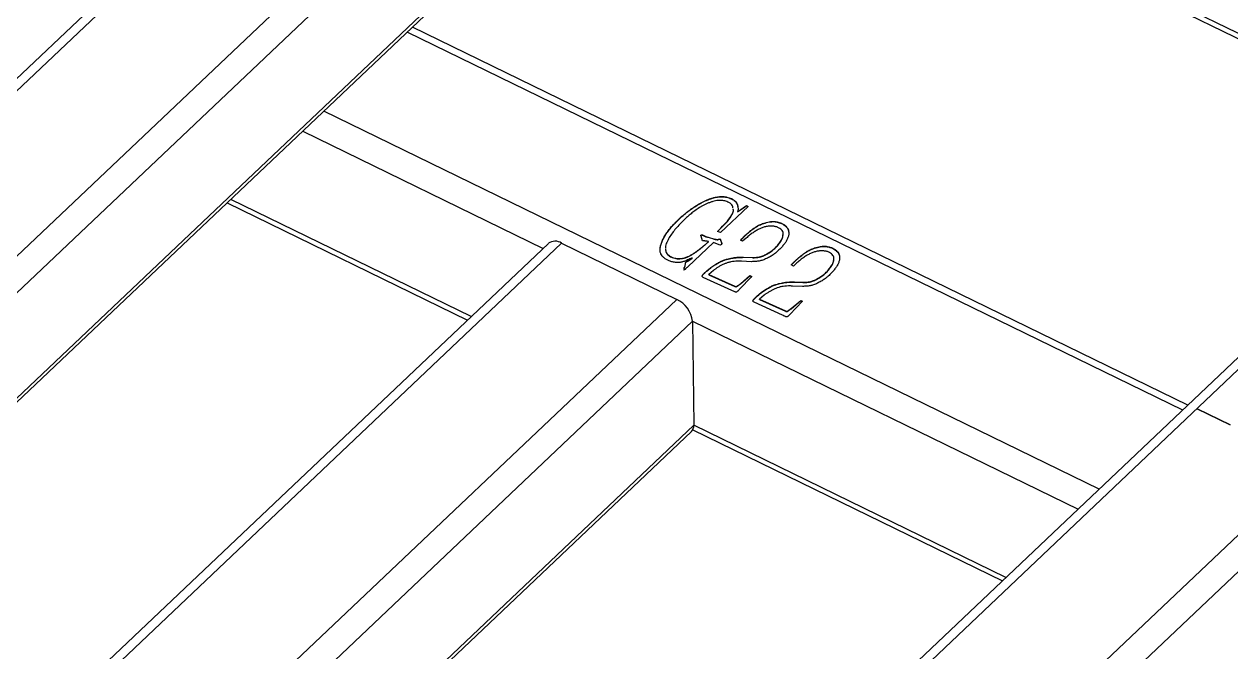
# Model space of a CAD drawing. Header units: millimetres. Extents: x 0 to 14850, y 0 to 10500.
# Drawn here: x 8664 to 10332, y 6682 to 7550 of the extents above; entities that cross this region are included whole.
import ezdxf

# ---------------------------------------------------------------- set-up
doc = ezdxf.new("R2010")
doc.units = ezdxf.units.MM
doc.header["$LTSCALE"] = 50

msp = doc.modelspace()

# ---------------------------------------------------------------- linework, layer by layer
for p, q in [((9377.2, 8161.3), (6248.2, 5194.8)), ((6266.4, 5194.9), (9395.3, 8161.4)), ((9554.6, 8083.8), (6425.6, 5117.3)), ((6452.5, 5092), (9576.4, 8053.7)), ((9578.2, 7909.9), (6553.8, 5042.6)), ((10653.7, 7385.4), (9578.2, 7909.9)), ((6557.8, 5040.7), (9574.9, 7901.1)), ((9576.7, 7903.4), (10648.7, 7380.7)), ((10272.2, 7023.7), (9200.6, 7546.2)), ((9193.4, 7539.4), (10265, 7016.9)), ((10760.6, 7486.7), (7631.6, 4520.2)), ((7649.7, 4520.4), (10778.7, 7486.8)), ((10149.6, 6907.5), (9078, 7430)), ((10937.9, 7409.2), (7809, 4442.7)), ((9048.9, 7402.4), (9381.2, 7240.3)), ((7835.8, 4417.4), (10959.7, 7379.2)), ((9281.6, 7146), (8949.3, 7308)), ((9641.4, 7308.8), (9641.4, 7309.1)), ((8944.3, 7303.2), (9276.6, 7141.2)), ((9582.8, 7292.4), (9582.8, 7292.7)), ((9664.5, 7298.2), (9626.3, 7262)), ((9649.8, 7291), (9662.1, 7299.4)), ((9649.8, 7290.7), (9662.1, 7299.1)), ((9650.5, 7293.9), (9649.8, 7291)), ((9649.8, 7290.7), (9649.8, 7291)), ((9662.1, 7299.4), (9664.5, 7298.2)), ((9662.1, 7299.1), (9662.1, 7299.4)), ((9662.1, 7299.1), (9664.3, 7298)), ((9712, 7274.1), (9712, 7274.4)), ((9601.3, 7250.9), (9599.5, 7257)), ((9601.3, 7259), (9606, 7256.7)), ((9601.3, 7258.7), (9601.3, 7259)), ((9601.3, 7258.7), (9606, 7256.4)), ((9606, 7256.7), (9610.7, 7255.4)), ((9606, 7256.4), (9606, 7256.7)), ((9606, 7256.4), (9610.7, 7255.1)), ((9626.3, 7262), (9622, 7263.8)), ((9667.1, 7263.7), (9667, 7264)), ((9388.4, 7247.2), (6890.1, 4878.6)), ((6901.9, 4872.8), (9406.5, 7247.4)), ((9406.5, 7247.4), (9565.8, 7169.7)), ((9616.4, 7248.2), (9581.3, 7214.9)), ((9604.4, 7250.5), (9601.3, 7250.9)), ((9605.4, 7245.8), (9609.8, 7249.8)), ((9605.4, 7245.5), (9609.8, 7249.5)), ((9605.4, 7245.5), (9605.4, 7245.8)), ((9609.8, 7249.5), (9609.8, 7249.8)), ((9610.7, 7255.4), (9616.5, 7253.6)), ((9610.7, 7255.1), (9610.7, 7255.4)), ((9610.7, 7255.1), (9616.5, 7253.3)), ((9624.6, 7245.3), (9616.4, 7248.2)), ((9616.5, 7253.3), (9616.5, 7253.6)), ((9623.2, 7252.7), (9625.9, 7253.5)), ((9623.3, 7252.4), (9623.2, 7252.7)), ((9623.3, 7252.4), (9625.9, 7253.2)), ((9626.1, 7244.8), (9624.6, 7245.3)), ((9625.9, 7253.5), (9627.9, 7247)), ((9625.9, 7253.2), (9625.9, 7253.5)), ((9625.9, 7253.2), (9627.9, 7246.7)), ((9627.9, 7246.7), (9627.9, 7247)), ((9656.9, 7250.1), (9653.9, 7251.5)), ((9661.7, 7254.4), (9656.9, 7250.1)), ((9709.2, 7249.4), (9709.2, 7249.7)), ((9782.2, 7239.9), (9782.2, 7240.2)), ((9557.1, 7228.8), (9557.1, 7229.1)), ((9578.9, 7221.9), (9580.9, 7222.9)), ((9580.9, 7222.9), (9587.2, 7227.2)), ((9580.9, 7222.6), (9587.2, 7226.9)), ((9580.9, 7222.6), (9580.9, 7222.9)), ((9587.2, 7226.9), (9587.2, 7227.2)), ((9658.2, 7228.2), (9669.9, 7227.8)), ((9658.2, 7227.9), (9658.2, 7228.2)), ((9658.2, 7227.9), (9669.9, 7227.5)), ((9669.9, 7227.5), (9669.9, 7227.8)), ((9737.2, 7229.5), (9737.2, 7229.8)), ((9576.3, 7214), (9577.2, 7216.3)), ((9576.3, 7213.7), (9577.2, 7216)), ((9576.3, 7213.7), (9576.3, 7214)), ((9577.2, 7216.3), (9577.8, 7219.4)), ((9577.2, 7216), (9577.8, 7219.1)), ((9577.2, 7216), (9577.2, 7216.3)), ((9577.8, 7219.1), (9577.8, 7219.4)), ((9578.9, 7221.6), (9580.9, 7222.6)), ((9578.9, 7221.6), (9578.9, 7221.9)), ((9616.5, 7209.6), (9610.2, 7204.2)), ((9612.9, 7213.5), (9612.9, 7213.8)), ((9669.3, 7221.9), (9655.4, 7222.5)), ((9727, 7215.9), (9724.1, 7217.3)), ((9731.8, 7220.2), (9727, 7215.9)), ((9779.4, 7215.2), (9779.4, 7215.5)), ((9641.9, 7182), (9602.5, 7200.2)), ((9610.2, 7204.2), (9645.9, 7188)), ((9610.2, 7203.9), (9610.2, 7204.2)), ((9610.2, 7203.9), (9645.9, 7187.7)), ((9669.7, 7201.3), (9652, 7183.2)), ((9653.9, 7191.4), (9667, 7202.7)), ((9653.9, 7191.1), (9667, 7202.3)), ((9653.9, 7191.1), (9653.9, 7191.4)), ((9667, 7202.7), (9669.7, 7201.3)), ((9667, 7202.3), (9667, 7202.7)), ((9667, 7202.3), (9669.5, 7201.1)), ((9728.4, 7194), (9740, 7193.6)), ((9728.4, 7193.7), (9728.4, 7194)), ((9728.4, 7193.7), (9740, 7193.2)), ((9740, 7193.2), (9740, 7193.6)), ((9645.9, 7187.7), (9645.9, 7188)), ((9686.7, 7175.4), (9680.4, 7170)), ((9683.1, 7179.3), (9683.1, 7179.6)), ((9739.5, 7187.7), (9725.6, 7188.2)), ((9565.8, 7169.7), (7061.2, 4795.2)), ((9712.1, 7147.8), (9672.6, 7166)), ((9680.4, 7170), (9716, 7153.8)), ((9680.4, 7169.7), (9680.4, 7170)), ((9680.4, 7169.7), (9716, 7153.5)), ((9739.8, 7167.1), (9722.2, 7149)), ((9724.1, 7157.2), (9737.1, 7168.4)), ((9724.1, 7156.9), (9737.1, 7168.1)), ((9724.1, 7156.9), (9724.1, 7157.2)), ((9737.1, 7168.4), (9739.8, 7167.1)), ((9737.1, 7168.1), (9737.1, 7168.4)), ((9737.1, 7168.1), (9739.6, 7166.9)), ((8101.5, 5730.7), (9587.6, 7139.7)), ((9587.6, 7139.7), (9589.4, 6995.9)), ((9587.6, 7139.7), (10120.5, 6879.8)), ((9716, 7153.5), (9716, 7153.8)), ((10285.2, 7018.5), (10330.8, 6996.3)), ((10330.8, 6996.3), (10285.2, 7018.5)), ((10285.2, 7018.5), (10285.2, 7018.5)), ((10285.2, 7018.5), (10285.2, 7018.5)), ((9589.4, 6995.9), (8202.8, 5681.3)), ((9587.9, 6989.4), (10015.9, 6780.7)), ((10020.9, 6785.4), (9589.4, 6995.9)), ((10330.8, 6996.3), (10330.8, 6996.3)), ((8206.8, 5679.4), (9586.1, 6987))]:
    msp.add_line(p, q)
for centre, radius, start, end in [((9397.6, 7234.5), 15.7, 55.2656, 125.6687), ((9549.4, 7134.8), 38.5, 7.2183, 64.8203), ((9577.8, 6995.1), 11.6, 315.8224, 3.7663)]:
    msp.add_arc(centre, radius, start, end)
for points, knots in [([(9638, 7303.6), (9637.1, 7304.1), (9635.3, 7304.9), (9632.4, 7305.9), (9629.3, 7306.5), (9626.2, 7306.7), (9622.8, 7306.6), (9619.3, 7306), (9615.6, 7305.1), (9611.8, 7303.8), (9607.9, 7302.3), (9604.2, 7300.6), (9600.6, 7298.7), (9596.1, 7296), (9591, 7292.5), (9585.5, 7288.2), (9580.5, 7283.9), (9577.3, 7281), (9575.8, 7279.5)], [0, 0, 0, 0, 0.04294, 0.083349, 0.123646, 0.163272, 0.204759, 0.249858, 0.29949, 0.354079, 0.41151, 0.468829, 0.525993, 0.583086, 0.69442, 0.798848, 0.899696, 1, 1, 1, 1]), ([(9582.8, 7292.7), (9584.8, 7294.1), (9589, 7297.1), (9594.6, 7300.6), (9599.4, 7303.3), (9603.1, 7305.3), (9607, 7307), (9611, 7308.6), (9614.9, 7309.9), (9618.6, 7310.9), (9622.1, 7311.5), (9625.3, 7311.8), (9628.2, 7311.9), (9630.7, 7311.8), (9632.9, 7311.6), (9635.4, 7311.2), (9638.2, 7310.3), (9640.3, 7309.5), (9641.4, 7309.1)], [0, 0, 0, 0, 0.126942, 0.261461, 0.330176, 0.398271, 0.466105, 0.533434, 0.597742, 0.655448, 0.707397, 0.75438, 0.796614, 0.833743, 0.865303, 0.893055, 0.945167, 1, 1, 1, 1]), ([(9582.8, 7292.4), (9584.9, 7293.8), (9589, 7296.8), (9594.6, 7300.3), (9599.4, 7303), (9603.1, 7305), (9607, 7306.7), (9611, 7308.3), (9614.9, 7309.6), (9618.6, 7310.6), (9622.1, 7311.2), (9625.3, 7311.5), (9628.2, 7311.6), (9630.8, 7311.5), (9632.9, 7311.3), (9635.4, 7310.9), (9638.2, 7310), (9640.3, 7309.2), (9641.4, 7308.8)], [0, 0, 0, 0, 0.126942, 0.261461, 0.330176, 0.398271, 0.466105, 0.533434, 0.597742, 0.655448, 0.707397, 0.75438, 0.796614, 0.833743, 0.865303, 0.893055, 0.945167, 1, 1, 1, 1]), ([(9641.4, 7309.1), (9642, 7308.8), (9643.3, 7308.1), (9644.9, 7307), (9646.2, 7305.9), (9647.8, 7304.2), (9649.2, 7301.9), (9650, 7299.3), (9650.3, 7297.3), (9650.5, 7296), (9650.5, 7294.9), (9650.5, 7294.2), (9650.5, 7293.9)], [0, 0, 0, 0, 0.09358, 0.182533, 0.269119, 0.35434, 0.528513, 0.71402, 0.806251, 0.883533, 0.948131, 1, 1, 1, 1]), ([(9641.4, 7308.8), (9643.2, 7307.7), (9646.8, 7305.7), (9649.6, 7301.3), (9649.9, 7298.3), (9650, 7296.8)], [0, 0, 0, 0, 0.345362, 0.690944, 1, 1, 1, 1]), ([(9555.4, 7223), (9554.1, 7223.6), (9551.4, 7224.8), (9548.2, 7227.1), (9545.6, 7229.7), (9544.1, 7232.1), (9543.2, 7234.1), (9542.9, 7235.7), (9542.7, 7237.5), (9542.7, 7239.5), (9543, 7241.6), (9543.5, 7243.9), (9544.2, 7246.3), (9545.1, 7249), (9546.2, 7251.7), (9547.7, 7254.6), (9549.4, 7257.6), (9551.9, 7261.5), (9555.3, 7266.3), (9559.8, 7271.6), (9564.7, 7276.7), (9570, 7282), (9576, 7287.4), (9580.5, 7290.9), (9582.8, 7292.7)], [0, 0, 0, 0, 0.0402972, 0.0803498, 0.1194633, 0.1576072, 0.1770073, 0.1975741, 0.2201515, 0.2442777, 0.2705181, 0.2989803, 0.3304258, 0.3642428, 0.4002755, 0.4376536, 0.4774095, 0.5186524, 0.5994935, 0.6735373, 0.746948, 0.8269432, 0.9115087, 1, 1, 1, 1]), ([(9542.8, 7239.6), (9542.8, 7240.1), (9543, 7241.4), (9543.5, 7243.6), (9544.2, 7246), (9545.1, 7248.7), (9546.3, 7251.4), (9547.7, 7254.3), (9549.4, 7257.3), (9551.9, 7261.2), (9555.3, 7266), (9559.8, 7271.3), (9564.7, 7276.4), (9570, 7281.7), (9576, 7287.1), (9580.5, 7290.6), (9582.8, 7292.4)], [0.25, 0.25, 0.25, 0.25, 0.2705181, 0.2989803, 0.3304258, 0.3642428, 0.4002755, 0.4376536, 0.4774095, 0.5186524, 0.5994935, 0.6735373, 0.746948, 0.8269432, 0.9115087, 1, 1, 1, 1]), ([(9622, 7263.8), (9625.2, 7266.9), (9631.6, 7273), (9638.7, 7281.2), (9642.8, 7288.1), (9644.6, 7292.3), (9643.9, 7294.6), (9643.8, 7295.1)], [0, 0, 0, 0, 0.319552, 0.639068, 0.798825, 0.958397, 1, 1, 1, 1]), ([(9622, 7263.5), (9625.2, 7266.6), (9631.6, 7272.7), (9638.7, 7280.9), (9642.8, 7287.8), (9644.6, 7292), (9643.9, 7294.3), (9643.8, 7294.8)], [0, 0, 0, 0, 0.319552, 0.639068, 0.798825, 0.958397, 1, 1, 1, 1]), ([(9643.5, 7296.2), (9643.4, 7297.3), (9643.1, 7300.2), (9640, 7302.3), (9638, 7303.6)], [0, 0, 0, 0, 0.346639, 1, 1, 1, 1]), ([(9575.8, 7279.5), (9571.9, 7275.6), (9564.3, 7267.9), (9556.4, 7257.4), (9552.1, 7248.6), (9549.9, 7243.6), (9550.2, 7240.9), (9550.2, 7240.5)], [0, 0, 0, 0, 0.3248902, 0.6495835, 0.8120363, 0.9742386, 1, 1, 1, 1]), ([(9667, 7264), (9667.9, 7264.7), (9669.6, 7266.1), (9672.2, 7268), (9674.7, 7269.7), (9677.2, 7271.3), (9679.9, 7272.7), (9682.9, 7273.9), (9686.3, 7275.1), (9689.9, 7276.2), (9693.6, 7277.1), (9697.2, 7277.5), (9700.4, 7277.6), (9703.4, 7277.2), (9706, 7276.5), (9708.3, 7275.8), (9710.3, 7275.2), (9711.5, 7274.7), (9712, 7274.4)], [0, 0, 0, 0, 0.077393, 0.14967, 0.216873, 0.279269, 0.341566, 0.408307, 0.480342, 0.557759, 0.633293, 0.701255, 0.762308, 0.819551, 0.873098, 0.920887, 0.962722, 1, 1, 1, 1]), ([(9667.1, 7263.7), (9667.9, 7264.4), (9669.6, 7265.8), (9672.2, 7267.7), (9674.7, 7269.4), (9677.2, 7271), (9679.9, 7272.4), (9682.9, 7273.6), (9686.3, 7274.8), (9689.9, 7275.9), (9693.6, 7276.8), (9697.2, 7277.2), (9700.5, 7277.3), (9703.4, 7276.9), (9706, 7276.2), (9708.3, 7275.5), (9710.3, 7274.9), (9711.5, 7274.4), (9712, 7274.1)], [0, 0, 0, 0, 0.077393, 0.14967, 0.216873, 0.279269, 0.341566, 0.408307, 0.480342, 0.557759, 0.633293, 0.701255, 0.762308, 0.819551, 0.873098, 0.920887, 0.962722, 1, 1, 1, 1]), ([(9712, 7274.4), (9712.7, 7274.1), (9713.9, 7273.4), (9715.6, 7272.1), (9717, 7270.7), (9718.6, 7268.7), (9720.1, 7266.1), (9720.7, 7263.2), (9720.8, 7260.9), (9720.6, 7259.1), (9720.2, 7257.1), (9719.3, 7254.4), (9717.7, 7250.9), (9715, 7246.9), (9711.8, 7243), (9708.1, 7239.1), (9704.3, 7235.4), (9701.4, 7233.2), (9700.1, 7232.1)], [0, 0, 0, 0, 0.035668, 0.070479, 0.105753, 0.141132, 0.212427, 0.283055, 0.319967, 0.358232, 0.399276, 0.442882, 0.53315, 0.623736, 0.717188, 0.814695, 0.910522, 1, 1, 1, 1]), ([(9712, 7274.1), (9714.1, 7272.7), (9718.1, 7269.9), (9720.6, 7265.2), (9720.5, 7262.5), (9720.4, 7261.8)], [0, 0, 0, 0, 0.420946, 0.843211, 1, 1, 1, 1]), ([(9599.5, 7257), (9599.3, 7257.4), (9599.1, 7257.9), (9599.1, 7258.7), (9599.7, 7258.8), (9600.1, 7259.1), (9600.7, 7259.1), (9601.1, 7259), (9601.3, 7259)], [0, 0, 0, 0, 0.347684, 0.526033, 0.647272, 0.746954, 0.855934, 1, 1, 1, 1]), ([(9599.1, 7257.9), (9599.1, 7257.9), (9599.1, 7258), (9599.2, 7258.3), (9599.7, 7258.5), (9600.1, 7258.8), (9600.7, 7258.8), (9601.1, 7258.7), (9601.3, 7258.7)], [0, 0, 0, 0, 0.005563, 0.187216, 0.38571, 0.59129, 0.796214, 1, 1, 1, 1]), ([(9653.9, 7251.5), (9654.5, 7252.2), (9655.7, 7253.5), (9657.4, 7255.3), (9659, 7256.9), (9661, 7258.8), (9663.6, 7261.2), (9665.9, 7263), (9667, 7264)], [0, 0, 0, 0, 0.15459, 0.294714, 0.422007, 0.533366, 0.754521, 1, 1, 1, 1]), ([(9653.9, 7251.2), (9654.5, 7251.9), (9655.7, 7253.2), (9657.4, 7255), (9659.1, 7256.6), (9661, 7258.5), (9663.6, 7260.9), (9665.9, 7262.7), (9667.1, 7263.7)], [0, 0, 0, 0, 0.15459, 0.294714, 0.422007, 0.533366, 0.754521, 1, 1, 1, 1]), ([(9706.6, 7268.8), (9706, 7269.1), (9704.9, 7269.6), (9703, 7270.3), (9700.9, 7270.7), (9698, 7271.1), (9694.2, 7271.1), (9689.5, 7270.5), (9684.8, 7269.2), (9680.3, 7267.4), (9675.8, 7264.9), (9671.1, 7261.9), (9666.3, 7258.4), (9663.3, 7255.8), (9661.7, 7254.4)], [0, 0, 0, 0, 0.0391098, 0.0780073, 0.1169648, 0.1577962, 0.2406082, 0.3272675, 0.4176505, 0.5124781, 0.6164178, 0.7322223, 0.8602705, 1, 1, 1, 1]), ([(9709.2, 7249.7), (9709.7, 7250.6), (9710.7, 7252.3), (9711.9, 7255), (9712.6, 7257.6), (9713.1, 7260.1), (9712.9, 7262.5), (9711.7, 7264.9), (9709.6, 7267), (9707.6, 7268.2), (9706.6, 7268.8)], [0, 0, 0, 0, 0.137616, 0.268397, 0.3955587, 0.5166367, 0.6323746, 0.7461259, 0.8670581, 1, 1, 1, 1]), ([(9709.2, 7249.4), (9710.3, 7251.2), (9712.2, 7254.6), (9712.6, 7258.2), (9712.8, 7259.9)], [0, 0, 0, 0, 0.540119, 1, 1, 1, 1]), ([(9550.3, 7239.5), (9550.3, 7238.7), (9550.4, 7236.3), (9552.2, 7232.4), (9555.4, 7230.2), (9557.1, 7229.1)], [0, 0, 0, 0, 0.215112, 0.607937, 1, 1, 1, 1]), ([(9557.1, 7229.1), (9558, 7228.6), (9559.8, 7227.7), (9562.9, 7226.8), (9566.4, 7226.2), (9570.1, 7226.2), (9574, 7226.6), (9578, 7227.7), (9582.1, 7229.2), (9586, 7231.2), (9589.6, 7233.5), (9593, 7235.9), (9596.2, 7238.4), (9599.3, 7240.7), (9602.3, 7243.2), (9604.3, 7244.9), (9605.4, 7245.8)], [0, 0, 0, 0, 0.0559284, 0.1123841, 0.1707592, 0.2308514, 0.2953738, 0.3670512, 0.4436665, 0.5233505, 0.6053367, 0.6874243, 0.7668011, 0.8413113, 0.9168929, 1, 1, 1, 1]), ([(9557.1, 7228.8), (9558, 7228.3), (9559.8, 7227.4), (9562.9, 7226.5), (9566.4, 7225.9), (9570.1, 7225.9), (9574, 7226.3), (9578, 7227.4), (9582.1, 7228.9), (9586, 7230.9), (9589.6, 7233.2), (9593, 7235.6), (9596.2, 7238.1), (9599.3, 7240.4), (9602.3, 7242.9), (9604.3, 7244.6), (9605.4, 7245.5)], [0, 0, 0, 0, 0.0559284, 0.1123841, 0.1707592, 0.2308514, 0.2953738, 0.3670512, 0.4436665, 0.5233505, 0.6053367, 0.6874243, 0.7668011, 0.8413113, 0.9168929, 1, 1, 1, 1]), ([(9609.8, 7249.8), (9609.2, 7249.9), (9608, 7250.1), (9606.5, 7250.3), (9605.3, 7250.4), (9604.7, 7250.5), (9604.4, 7250.5)], [0, 0, 0, 0, 0.362799, 0.652475, 0.863991, 1, 1, 1, 1]), ([(9616.5, 7253.6), (9616.9, 7253.4), (9617.9, 7253.1), (9619.8, 7252.8), (9621.6, 7252.5), (9622.8, 7252.6), (9623.2, 7252.7)], [0, 0, 0, 0, 0.191517, 0.498743, 0.8058, 1, 1, 1, 1]), ([(9616.5, 7253.3), (9616.9, 7253.1), (9618, 7252.8), (9619.8, 7252.5), (9621.6, 7252.2), (9622.8, 7252.3), (9623.3, 7252.4)], [0, 0, 0, 0, 0.191517, 0.498743, 0.8058, 1, 1, 1, 1]), ([(9627.9, 7247), (9627.9, 7246.7), (9627.9, 7246.2), (9627.4, 7245.5), (9626.9, 7244.9), (9626.3, 7244.9), (9626.1, 7244.8)], [0, 0, 0, 0, 0.316288, 0.601624, 0.845531, 1, 1, 1, 1]), ([(9669.9, 7227.8), (9670.8, 7227.7), (9672.6, 7227.7), (9675.3, 7227.8), (9677.7, 7228), (9680, 7228.4), (9682.4, 7229), (9684.8, 7230), (9687.6, 7231.2), (9691.5, 7233.3), (9696.3, 7236.2), (9701.3, 7240.3), (9705.7, 7244.8), (9708, 7248), (9709.2, 7249.7)], [0, 0, 0, 0, 0.052975, 0.101659, 0.147624, 0.189489, 0.234001, 0.286207, 0.346676, 0.416741, 0.562691, 0.705058, 0.849091, 1, 1, 1, 1]), ([(9669.9, 7227.5), (9670.8, 7227.4), (9672.6, 7227.4), (9675.3, 7227.5), (9677.7, 7227.7), (9680, 7228.1), (9682.4, 7228.7), (9684.8, 7229.7), (9687.6, 7230.9), (9691.5, 7233), (9696.3, 7235.9), (9701.3, 7240), (9705.7, 7244.5), (9708, 7247.7), (9709.2, 7249.4)], [0, 0, 0, 0, 0.052975, 0.101659, 0.147624, 0.189489, 0.234001, 0.286207, 0.346676, 0.416741, 0.562691, 0.705058, 0.849091, 1, 1, 1, 1]), ([(9737.2, 7229.8), (9738.1, 7230.5), (9739.8, 7231.9), (9742.4, 7233.8), (9744.9, 7235.5), (9747.4, 7237.1), (9750, 7238.5), (9753.1, 7239.7), (9756.4, 7240.9), (9760.1, 7242), (9763.8, 7242.9), (9767.3, 7243.3), (9770.6, 7243.4), (9773.6, 7243), (9776.2, 7242.3), (9778.5, 7241.6), (9780.5, 7241), (9781.6, 7240.5), (9782.2, 7240.2)], [0, 0, 0, 0, 0.0773933, 0.1496697, 0.2168726, 0.2792689, 0.341566, 0.4083072, 0.4803424, 0.5577594, 0.6332927, 0.7012546, 0.7623078, 0.8195509, 0.8730981, 0.9208868, 0.9627216, 1, 1, 1, 1]), ([(9737.2, 7229.5), (9738.1, 7230.2), (9739.8, 7231.6), (9742.4, 7233.5), (9744.9, 7235.2), (9747.4, 7236.7), (9750, 7238.2), (9753.1, 7239.4), (9756.5, 7240.6), (9760.1, 7241.7), (9763.8, 7242.6), (9767.3, 7243), (9770.6, 7243.1), (9773.6, 7242.7), (9776.2, 7242), (9778.5, 7241.3), (9780.5, 7240.7), (9781.6, 7240.2), (9782.2, 7239.9)], [0, 0, 0, 0, 0.0773933, 0.1496697, 0.2168726, 0.2792689, 0.341566, 0.4083072, 0.4803424, 0.5577594, 0.6332927, 0.7012546, 0.7623078, 0.8195509, 0.8730981, 0.9208868, 0.9627216, 1, 1, 1, 1]), ([(9782.2, 7240.2), (9782.8, 7239.9), (9784.1, 7239.2), (9785.7, 7237.9), (9787.2, 7236.5), (9788.7, 7234.5), (9790.2, 7231.9), (9790.9, 7229), (9791, 7226.7), (9790.8, 7224.9), (9790.3, 7222.9), (9789.4, 7220.2), (9787.8, 7216.7), (9785.1, 7212.7), (9781.9, 7208.8), (9778.3, 7204.9), (9774.4, 7201.2), (9771.6, 7198.9), (9770.2, 7197.9)], [0, 0, 0, 0, 0.035668, 0.070479, 0.105753, 0.141132, 0.212427, 0.283055, 0.319967, 0.358232, 0.399276, 0.442882, 0.53315, 0.623736, 0.717188, 0.814695, 0.910522, 1, 1, 1, 1]), ([(9782.2, 7239.9), (9784.2, 7238.5), (9788.2, 7235.7), (9790.6, 7231.6), (9790.6, 7229.5), (9790.6, 7229.3)], [0, 0, 0, 0, 0.480901, 0.963309, 1, 1, 1, 1]), ([(9550.3, 7239.2), (9550.3, 7238.4), (9550.4, 7236), (9552.2, 7232.1), (9555.4, 7229.9), (9557.1, 7228.8)], [0, 0, 0, 0, 0.215112, 0.607937, 1, 1, 1, 1]), ([(9587.2, 7227.2), (9586.5, 7226.9), (9585, 7226.2), (9582.3, 7224.9), (9579, 7223.4), (9575.7, 7222.2), (9572.8, 7221.3), (9570.4, 7220.9), (9567.8, 7220.7), (9565.2, 7220.7), (9562.6, 7221), (9560, 7221.5), (9557.6, 7222.1), (9556.1, 7222.7), (9555.4, 7223)], [0, 0, 0, 0, 0.066569, 0.160877, 0.276929, 0.408906, 0.478612, 0.549607, 0.62194, 0.698408, 0.775595, 0.849575, 0.925117, 1, 1, 1, 1]), ([(9612.9, 7213.8), (9613.9, 7214.5), (9615.7, 7215.8), (9618.4, 7217.6), (9621, 7219.2), (9623.6, 7220.6), (9626, 7221.9), (9628.3, 7223), (9630.5, 7223.9), (9633.3, 7224.8), (9636.6, 7225.7), (9640.2, 7226.5), (9643.5, 7227.2), (9647.4, 7227.8), (9652.3, 7228.1), (9656.2, 7228.1), (9658.2, 7228.2)], [0, 0, 0, 0, 0.078821, 0.151838, 0.220382, 0.283869, 0.343076, 0.396831, 0.44662, 0.492369, 0.575322, 0.649668, 0.715032, 0.772692, 0.883273, 1, 1, 1, 1]), ([(9612.9, 7213.5), (9613.9, 7214.2), (9615.7, 7215.5), (9618.4, 7217.3), (9621, 7218.9), (9623.6, 7220.3), (9626, 7221.6), (9628.3, 7222.7), (9630.5, 7223.6), (9633.3, 7224.5), (9636.6, 7225.4), (9640.2, 7226.2), (9643.5, 7226.9), (9647.4, 7227.4), (9652.3, 7227.8), (9656.2, 7227.8), (9658.2, 7227.9)], [0, 0, 0, 0, 0.078821, 0.151838, 0.220382, 0.283869, 0.343076, 0.396831, 0.44662, 0.492369, 0.575322, 0.649668, 0.715032, 0.772692, 0.883273, 1, 1, 1, 1]), ([(9700.1, 7232.1), (9698.5, 7231), (9695.3, 7228.9), (9690.9, 7226.7), (9687.4, 7225.1), (9684.7, 7224.1), (9682.3, 7223.3), (9679, 7222.6), (9674.7, 7222), (9671.2, 7222), (9669.3, 7221.9)], [0, 0, 0, 0, 0.186385, 0.374581, 0.466217, 0.549774, 0.627613, 0.698084, 0.841743, 1, 1, 1, 1]), ([(9724.1, 7217.3), (9724.7, 7218), (9725.9, 7219.3), (9727.6, 7221.1), (9729.2, 7222.7), (9731.2, 7224.6), (9733.8, 7227), (9736, 7228.8), (9737.2, 7229.8)], [0, 0, 0, 0, 0.1545901, 0.2947138, 0.4220073, 0.5333657, 0.7545206, 1, 1, 1, 1]), ([(9724.1, 7217), (9724.7, 7217.7), (9725.9, 7219), (9727.6, 7220.8), (9729.2, 7222.4), (9731.2, 7224.3), (9733.8, 7226.7), (9736, 7228.5), (9737.2, 7229.5)], [0, 0, 0, 0, 0.1545901, 0.2947138, 0.4220073, 0.5333657, 0.7545206, 1, 1, 1, 1]), ([(9776.8, 7234.6), (9776.2, 7234.8), (9775, 7235.4), (9773.1, 7236.1), (9771.1, 7236.5), (9768.2, 7236.9), (9764.3, 7236.9), (9759.6, 7236.3), (9755, 7235), (9750.4, 7233.1), (9745.9, 7230.7), (9741.2, 7227.7), (9736.5, 7224.2), (9733.4, 7221.6), (9731.8, 7220.2)], [0, 0, 0, 0, 0.03911, 0.078007, 0.116965, 0.157796, 0.240608, 0.327268, 0.41765, 0.512478, 0.616418, 0.732222, 0.860271, 1, 1, 1, 1]), ([(9779.4, 7215.5), (9779.9, 7216.4), (9780.9, 7218.1), (9782.1, 7220.8), (9782.8, 7223.4), (9783.2, 7225.9), (9783, 7228.3), (9781.8, 7230.6), (9779.7, 7232.8), (9777.8, 7234), (9776.8, 7234.6)], [0, 0, 0, 0, 0.137616, 0.268397, 0.3955587, 0.5166367, 0.6323746, 0.7461259, 0.8670581, 1, 1, 1, 1]), ([(9779.4, 7215.2), (9780.4, 7217), (9782.4, 7220.4), (9782.8, 7224), (9783, 7225.7)], [0, 0, 0, 0, 0.540119, 1, 1, 1, 1]), ([(9581.3, 7214.9), (9580.9, 7214.5), (9580.1, 7213.8), (9579, 7212.8), (9578.1, 7211.9), (9577.4, 7211.3), (9576.8, 7210.8), (9576.3, 7210.5), (9576.1, 7210.3), (9575.6, 7210.4), (9576, 7211.2), (9575.8, 7212.1), (9576, 7213.2), (9576.2, 7213.8), (9576.3, 7214)], [0, 0, 0, 0, 0.146407, 0.275169, 0.381218, 0.46708, 0.532905, 0.57648, 0.602834, 0.610817, 0.677075, 0.800996, 0.923103, 1, 1, 1, 1]), ([(9575.8, 7210.7), (9575.8, 7211), (9575.9, 7212), (9576.1, 7213), (9576.3, 7213.7)], [0, 0, 0, 0, 0.213532, 1, 1, 1, 1]), ([(9577.8, 7219.4), (9577.9, 7219.9), (9578.1, 7220.8), (9578.7, 7221.5), (9578.9, 7221.9)], [0, 0, 0, 0, 0.563116, 1, 1, 1, 1]), ([(9577.8, 7219.1), (9577.9, 7219.6), (9578.1, 7220.5), (9578.7, 7221.2), (9578.9, 7221.6)], [0, 0, 0, 0, 0.563116, 1, 1, 1, 1]), ([(9602.5, 7200.2), (9602, 7200.5), (9601.1, 7200.9), (9600.8, 7202), (9601.2, 7203), (9602, 7204), (9603.1, 7205.3), (9605.3, 7207.4), (9608.5, 7210.3), (9611.4, 7212.6), (9612.9, 7213.8)], [0, 0, 0, 0, 0.069572, 0.138129, 0.184213, 0.251324, 0.341193, 0.454293, 0.714292, 1, 1, 1, 1]), ([(9601.1, 7202.1), (9601.1, 7202.3), (9601.3, 7202.8), (9602.7, 7204.5), (9606.3, 7208.2), (9610.3, 7211.4), (9612.9, 7213.5)], [0, 0, 0, 0, 0.038811, 0.112792, 0.408484, 1, 1, 1, 1]), ([(9655.4, 7222.5), (9653.6, 7222.5), (9650.2, 7222.5), (9645.2, 7222.3), (9640.7, 7221.7), (9636.6, 7220.6), (9632.8, 7219.2), (9629.2, 7217.8), (9625.8, 7215.9), (9622.8, 7214.2), (9620.5, 7212.7), (9619, 7211.6), (9617.6, 7210.6), (9616.9, 7209.9), (9616.5, 7209.6)], [0, 0, 0, 0, 0.121119, 0.229157, 0.329517, 0.427744, 0.521998, 0.61074, 0.704466, 0.81362, 0.869251, 0.918889, 0.961936, 1, 1, 1, 1]), ([(9740, 7193.6), (9741, 7193.5), (9742.8, 7193.5), (9745.4, 7193.6), (9747.9, 7193.8), (9750.2, 7194.2), (9752.5, 7194.8), (9755, 7195.8), (9757.7, 7197), (9761.6, 7199.1), (9766.5, 7202), (9771.5, 7206.1), (9775.8, 7210.6), (9778.2, 7213.8), (9779.4, 7215.5)], [0, 0, 0, 0, 0.052975, 0.101659, 0.147624, 0.189489, 0.234001, 0.286207, 0.346676, 0.416741, 0.562691, 0.705058, 0.849091, 1, 1, 1, 1]), ([(9740, 7193.2), (9741, 7193.2), (9742.8, 7193.2), (9745.4, 7193.3), (9747.9, 7193.5), (9750.2, 7193.9), (9752.5, 7194.5), (9755, 7195.5), (9757.7, 7196.7), (9761.6, 7198.8), (9766.5, 7201.7), (9771.5, 7205.8), (9775.9, 7210.3), (9778.2, 7213.5), (9779.4, 7215.2)], [0, 0, 0, 0, 0.052975, 0.101659, 0.147624, 0.189489, 0.234001, 0.286207, 0.346676, 0.416741, 0.562691, 0.705058, 0.849091, 1, 1, 1, 1]), ([(9645.9, 7188), (9646.3, 7187.8), (9647.2, 7187.4), (9648.5, 7187.6), (9649.4, 7188.3), (9650.6, 7189), (9652.1, 7190.1), (9653.3, 7190.9), (9653.9, 7191.4)], [0, 0, 0, 0, 0.153374, 0.272425, 0.364769, 0.515435, 0.726903, 1, 1, 1, 1]), ([(9645.9, 7187.7), (9646.3, 7187.5), (9647.2, 7187.1), (9648.5, 7187.3), (9649.4, 7187.9), (9650.6, 7188.7), (9652.1, 7189.8), (9653.3, 7190.6), (9653.9, 7191.1)], [0, 0, 0, 0, 0.153374, 0.272425, 0.364769, 0.515435, 0.726903, 1, 1, 1, 1]), ([(9683.1, 7179.6), (9684, 7180.3), (9685.8, 7181.6), (9688.6, 7183.4), (9691.2, 7185), (9693.7, 7186.4), (9696.1, 7187.7), (9698.5, 7188.8), (9700.7, 7189.7), (9703.5, 7190.6), (9706.7, 7191.5), (9710.3, 7192.3), (9713.6, 7193), (9717.5, 7193.5), (9722.4, 7193.9), (9726.3, 7193.9), (9728.4, 7194)], [0, 0, 0, 0, 0.078821, 0.151838, 0.220382, 0.283869, 0.343076, 0.396831, 0.44662, 0.492369, 0.575322, 0.649668, 0.715032, 0.772692, 0.883273, 1, 1, 1, 1]), ([(9683.1, 7179.3), (9684, 7180), (9685.8, 7181.3), (9688.6, 7183.1), (9691.2, 7184.7), (9693.7, 7186.1), (9696.1, 7187.4), (9698.5, 7188.5), (9700.7, 7189.4), (9703.5, 7190.3), (9706.7, 7191.2), (9710.3, 7192), (9713.6, 7192.7), (9717.6, 7193.2), (9722.4, 7193.6), (9726.4, 7193.6), (9728.4, 7193.7)], [0, 0, 0, 0, 0.078821, 0.151838, 0.220382, 0.283869, 0.343076, 0.396831, 0.44662, 0.492369, 0.575322, 0.649668, 0.715032, 0.772692, 0.883273, 1, 1, 1, 1]), ([(9770.2, 7197.9), (9768.6, 7196.8), (9765.5, 7194.7), (9761.1, 7192.5), (9757.5, 7190.9), (9754.9, 7189.9), (9752.4, 7189.1), (9749.2, 7188.4), (9744.9, 7187.8), (9741.3, 7187.8), (9739.5, 7187.7)], [0, 0, 0, 0, 0.186385, 0.374581, 0.466217, 0.549774, 0.627613, 0.698084, 0.841743, 1, 1, 1, 1]), ([(9652, 7183.2), (9651.7, 7182.8), (9651.1, 7182.2), (9650.3, 7181.4), (9649.8, 7180.9), (9649.3, 7180.4), (9648.7, 7180.1), (9648, 7179.8), (9646.9, 7179.9), (9645.8, 7180.3), (9644, 7181), (9642.7, 7181.7), (9641.9, 7182)], [0, 0, 0, 0, 0.1386529, 0.2425041, 0.3170394, 0.3597141, 0.4204165, 0.4858924, 0.5397933, 0.6400336, 0.7923488, 1, 1, 1, 1]), ([(9672.6, 7166), (9672.2, 7166.3), (9671.2, 7166.7), (9671, 7167.8), (9671.4, 7168.8), (9672.2, 7169.8), (9673.3, 7171.1), (9675.4, 7173.2), (9678.7, 7176.1), (9681.6, 7178.4), (9683.1, 7179.6)], [0, 0, 0, 0, 0.069572, 0.138129, 0.184213, 0.251324, 0.341193, 0.454293, 0.714292, 1, 1, 1, 1]), ([(9671.2, 7167.9), (9671.3, 7168.1), (9671.4, 7168.6), (9672.8, 7170.3), (9676.5, 7174), (9680.4, 7177.2), (9683.1, 7179.3)], [0, 0, 0, 0, 0.0388114, 0.1127916, 0.4084837, 1, 1, 1, 1]), ([(9725.6, 7188.2), (9723.7, 7188.3), (9720.3, 7188.3), (9715.4, 7188.1), (9710.8, 7187.5), (9706.7, 7186.4), (9703, 7185), (9699.4, 7183.6), (9695.9, 7181.7), (9693, 7180), (9690.6, 7178.5), (9689.1, 7177.4), (9687.8, 7176.4), (9687, 7175.7), (9686.7, 7175.4)], [0, 0, 0, 0, 0.121119, 0.229157, 0.329517, 0.427744, 0.521998, 0.61074, 0.704466, 0.81362, 0.869251, 0.918889, 0.961936, 1, 1, 1, 1]), ([(9716, 7153.8), (9716.5, 7153.6), (9717.3, 7153.2), (9718.7, 7153.4), (9719.6, 7154), (9720.8, 7154.8), (9722.3, 7155.9), (9723.4, 7156.7), (9724.1, 7157.2)], [0, 0, 0, 0, 0.153374, 0.272425, 0.364769, 0.515435, 0.726903, 1, 1, 1, 1]), ([(9716, 7153.5), (9716.5, 7153.3), (9717.3, 7152.9), (9718.7, 7153.1), (9719.6, 7153.7), (9720.8, 7154.4), (9722.3, 7155.6), (9723.4, 7156.4), (9724.1, 7156.9)], [0, 0, 0, 0, 0.153374, 0.272425, 0.364769, 0.515435, 0.726903, 1, 1, 1, 1]), ([(9722.2, 7149), (9721.9, 7148.6), (9721.3, 7148), (9720.5, 7147.2), (9719.9, 7146.7), (9719.4, 7146.2), (9718.8, 7145.9), (9718.1, 7145.6), (9717.1, 7145.7), (9715.9, 7146.1), (9714.1, 7146.8), (9712.8, 7147.5), (9712.1, 7147.8)], [0, 0, 0, 0, 0.1386529, 0.2425041, 0.3170394, 0.3597141, 0.4204165, 0.4858924, 0.5397933, 0.6400336, 0.7923488, 1, 1, 1, 1])]:
    msp.add_open_spline(points, degree=3, knots=knots)

doc.saveas('drawing.dxf')
